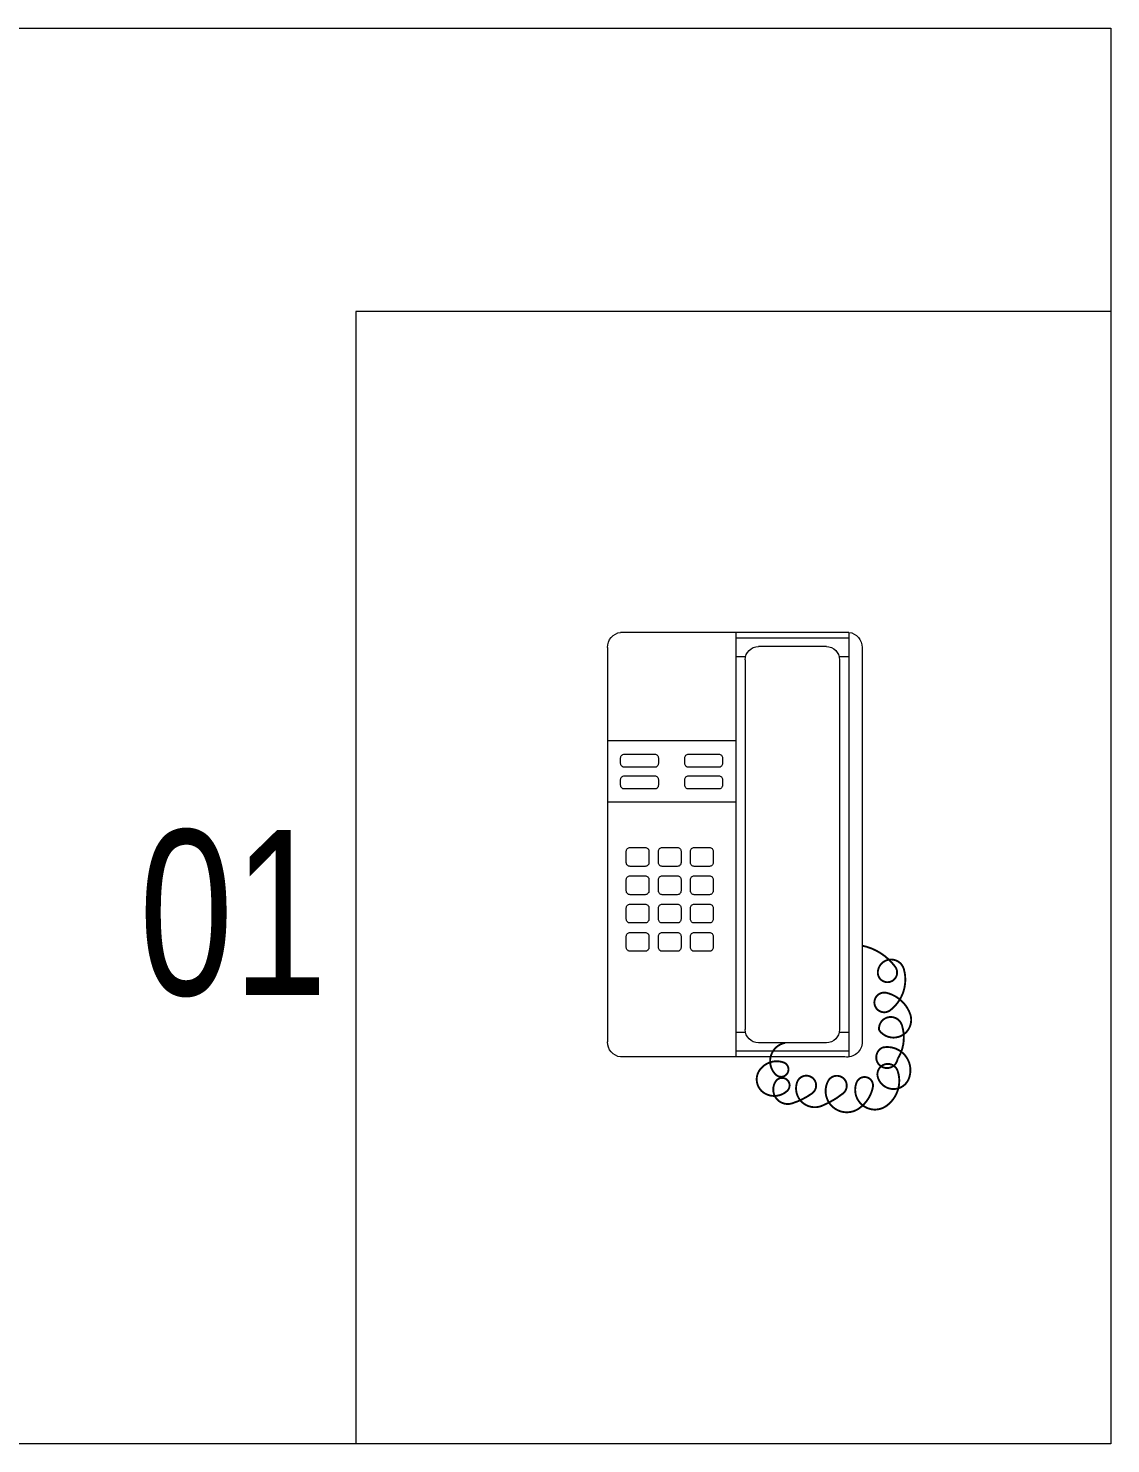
# Model space of a CAD drawing. Header units: metres. Extents: x -18745 to 220762, y -1579758 to -1356048.
# Drawn here: x 169058 to 169632, y -1453943 to -1453193 of the extents above; entities that cross this region are included whole.
import ezdxf

# ---------------------------------------------------------------- set-up
doc = ezdxf.new("R2010")
doc.units = ezdxf.units.M
doc.layers.get('0').update_dxf_attribs({"lineweight": 0})
doc.layers.add('A-100 - Copy$0$Medical Equipment and Furniture', color=8, linetype='Continuous', lineweight=0)
doc.styles.add('A-100 - Copy$0$X3G_ENTITY_257CFD', font='swisscl.ttf', dxfattribs={"height": 200})

# ---------------------------------------------------------------- blocks, each defined once
blk = doc.blocks.new('A-100 - Copy$0$DM20079-P')
for p, q in [((-0.06163, 0.225), (0.05937, 0.225)), ((-0.06163, 0.225), (-0.06163, 0)), ((-0.00163, 0.225), (-0.00163, 0)), ((-0.06163, 0.222), (-0.00163, 0.222)), ((-0.04963, 0.2175), (-0.01363, 0.2175)), ((-0.06863, 0.217), (-0.06863, 0.008)), ((-0.06163, 0.212), (-0.05646, 0.212)), ((-0.05663, 0.2105), (-0.05663, 0.0145)), ((-0.00679, 0.212), (-0.00163, 0.212)), ((-0.00663, 0.2105), (-0.00663, 0.0145)), ((0.06637, 0.217), (0.06637, 0.008)), ((-0.00163, 0.1675), (0.06637, 0.1675)), ((-0.00163, 0.135), (0.06637, 0.135)), ((-0.06163, 0.013), (-0.05646, 0.013)), ((-0.04963, 0.0075), (-0.01363, 0.0075)), ((-0.00679, 0.013), (-0.00163, 0.013)), ((-0.06163, 0.003), (-0.00163, 0.003)), ((-0.05937, 0), (0.05937, 0))]:
    blk.add_line(p, q)
for points in [[(0.00737, 0.1605, 0.414214), (0.00537, 0.1585), (0.00537, 0.1555, 0.414214), (0.00737, 0.1535), (0.02337, 0.1535, 0.414214), (0.02537, 0.1555), (0.02537, 0.1585, 0.414214), (0.02337, 0.1605)], [(0.05737, 0.1535, 0.414214), (0.05937, 0.1555), (0.05937, 0.1585, 0.414214), (0.05737, 0.1605), (0.04137, 0.1605, 0.414214), (0.03937, 0.1585), (0.03937, 0.1555, 0.414214), (0.04137, 0.1535)], [(0.02337, 0.142, 0.414214), (0.02537, 0.144), (0.02537, 0.147, 0.414214), (0.02337, 0.149), (0.00737, 0.149, 0.414214), (0.00537, 0.147), (0.00537, 0.144, 0.414214), (0.00737, 0.142)], [(0.05737, 0.142, 0.414214), (0.05937, 0.144), (0.05937, 0.147, 0.414214), (0.05737, 0.149), (0.04137, 0.149, 0.414214), (0.03937, 0.147), (0.03937, 0.144, 0.414214), (0.04137, 0.142)], [(0.01037, 0.103, 0.414214), (0.01237, 0.101), (0.02037, 0.101, 0.414214), (0.02237, 0.103), (0.02237, 0.109, 0.414214), (0.02037, 0.111), (0.01237, 0.111, 0.414214), (0.01037, 0.109)], [(0.02737, 0.103, 0.414214), (0.02937, 0.101), (0.03737, 0.101, 0.414214), (0.03937, 0.103), (0.03937, 0.109, 0.414214), (0.03737, 0.111), (0.02937, 0.111, 0.414214), (0.02737, 0.109)], [(0.04437, 0.103, 0.414214), (0.04637, 0.101), (0.05437, 0.101, 0.414214), (0.05637, 0.103), (0.05637, 0.109, 0.414214), (0.05437, 0.111), (0.04637, 0.111, 0.414214), (0.04437, 0.109)], [(0.01037, 0.088, 0.414214), (0.01237, 0.086), (0.02037, 0.086, 0.414214), (0.02237, 0.088), (0.02237, 0.094, 0.414214), (0.02037, 0.096), (0.01237, 0.096, 0.414214), (0.01037, 0.094)], [(0.02737, 0.088, 0.414214), (0.02937, 0.086), (0.03737, 0.086, 0.414214), (0.03937, 0.088), (0.03937, 0.094, 0.414214), (0.03737, 0.096), (0.02937, 0.096, 0.414214), (0.02737, 0.094)], [(0.04437, 0.088, 0.414214), (0.04637, 0.086), (0.05437, 0.086, 0.414214), (0.05637, 0.088), (0.05637, 0.094, 0.414214), (0.05437, 0.096), (0.04637, 0.096, 0.414214), (0.04437, 0.094)], [(0.01037, 0.073, 0.414214), (0.01237, 0.071), (0.02037, 0.071, 0.414214), (0.02237, 0.073), (0.02237, 0.079, 0.414214), (0.02037, 0.081), (0.01237, 0.081, 0.414214), (0.01037, 0.079)], [(0.02737, 0.073, 0.414214), (0.02937, 0.071), (0.03737, 0.071, 0.414214), (0.03937, 0.073), (0.03937, 0.079, 0.414214), (0.03737, 0.081), (0.02937, 0.081, 0.414214), (0.02737, 0.079)], [(0.04437, 0.073, 0.414214), (0.04637, 0.071), (0.05437, 0.071, 0.414214), (0.05637, 0.073), (0.05637, 0.079, 0.414214), (0.05437, 0.081), (0.04637, 0.081, 0.414214), (0.04437, 0.079)], [(0.01037, 0.058, 0.414214), (0.01237, 0.056), (0.02037, 0.056, 0.414214), (0.02237, 0.058), (0.02237, 0.064, 0.414214), (0.02037, 0.066), (0.01237, 0.066, 0.414214), (0.01037, 0.064)], [(0.02737, 0.058, 0.414214), (0.02937, 0.056), (0.03737, 0.056, 0.414214), (0.03937, 0.058), (0.03937, 0.064, 0.414214), (0.03737, 0.066), (0.02937, 0.066, 0.414214), (0.02737, 0.064)], [(0.04437, 0.058, 0.414214), (0.04637, 0.056), (0.05437, 0.056, 0.414214), (0.05637, 0.058), (0.05637, 0.064, 0.414214), (0.05437, 0.066), (0.04637, 0.066, 0.414214), (0.04437, 0.064)]]:
    blk.add_lwpolyline(points, format="xyb", close=True)
at = {"const_width": 0.001}
blk.add_lwpolyline([(-0.06863, 0.05898, 0.184574), (-0.08613, 0.0478, 1.44364), (-0.07692, 0.04516, 0.837915), (-0.09074, 0.04648, 0.30536), (-0.0835, 0.02477, 1.584726), (-0.08153, 0.03398, 0.253153), (-0.09403, 0.0228, 0.874198), (-0.07758, 0.01424, 0.915253), (-0.08968, 0.0168, 0.223821), (-0.08738, -0.00107, 1.703343), (-0.07955, 0.00504, 0.588962), (-0.09337, -0.01141, 0.717795), (-0.07692, -0.01075, 0.983104), (-0.08745, -0.00746, 0.326362), (-0.08153, -0.02588, 0.758716), (-0.06573, -0.01338, 0.906186), (-0.07429, -0.01602, 0.189488), (-0.06705, -0.0272, 0.7948), (-0.05059, -0.01273, 1.223996), (-0.05849, -0.01931, 0.072149), (-0.0473, -0.02588, 0.645886), (-0.03414, -0.01338, 1.366917), (-0.04204, -0.01931, 0.078415), (-0.03151, -0.02457, 0.723006), (-0.02295, -0.01273, 1.105484), (-0.02887, -0.01799, 0.327892), (-0.01703, -0.01931, 0.446638), (-0.01439, -0.00681, 0.327263), (-0.0269, -0.00286, 1.240441), (-0.02295, -0.00944, 0.611307), (-0.02784, 0.0075)], format="xyb", dxfattribs=at)
for centre, radius, start, end in [((-0.0605, 0.21695), 0.00813, 97.96327, 179.66488), ((0.05825, 0.21695), 0.00813, 0.33512, 82.03673), ((-0.04963, 0.2105), 0.007, 90, 180), ((-0.01363, 0.2105), 0.007, 0, 90), ((-0.0605, 0.00805), 0.00813, 180.33512, 277.96327), ((-0.04963, 0.0145), 0.007, 180, 270), ((-0.01363, 0.0145), 0.007, 270, 0), ((0.05825, 0.00805), 0.00813, 277.96327, 359.66488)]:
    blk.add_arc(centre, radius, start, end)
blk = doc.blocks.new('A-100 - Copy$0$GF21043-P')
for p, q in [((0.8, 0.75), (-0.8, 0.75)), ((-0.8, 0.75), (-0.8, 0)), ((-0.8, 0.6), (-0.4, 0.6)), ((-0.4, 0.6), (-0.4, 0)), ((-0.8, 0), (0.8, 0))]:
    blk.add_line(p, q)
blk = doc.blocks.new('A-100 - Copy')
at = {"layer": 'A-100 - Copy$0$Medical Equipment and Furniture', "extrusion": (-8.17187e-07, 1.19934e-18, 1), "xscale": -1000.000000000002, "yscale": 1000.000000000004, "zscale": 1000.000000000002}
blk.add_blockref('A-100 - Copy$0$GF21043-P', (168831.86, -1453942.69, -0.14), dxfattribs=at)
at = {"layer": 'A-100 - Copy$0$Medical Equipment and Furniture', "extrusion": (8.17187e-07, 9.34116e-11, -1), "xscale": 1000.000000000002, "yscale": 1000.000000000002, "zscale": 1000.000000000002}
blk.add_blockref('A-100 - Copy$0$DM20079-P', (-169431.53, -1453737.77, 0.12), dxfattribs=at)
at = {"layer": 'A-100 - Copy$0$Medical Equipment and Furniture', "insert": (169166.83, -1453617.52, 0), "char_height": 87.473, "attachment_point": 2, "style": 'A-100 - Copy$0$X3G_ENTITY_257CFD'}
blk.add_mtext('01', dxfattribs=at)

msp = doc.modelspace()

# ---------------------------------------------------------------- block references
msp.add_blockref('A-100 - Copy', (0, 0))

doc.saveas('drawing.dxf')
